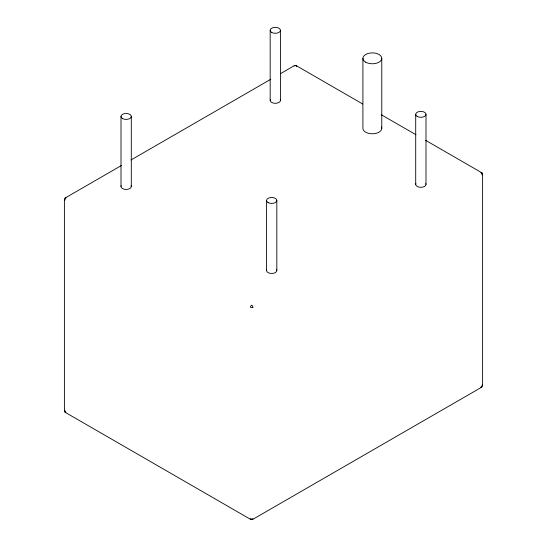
<?xml version="1.0" encoding="UTF-8"?>
<svg xmlns="http://www.w3.org/2000/svg" width="547" height="547" viewBox="0 0 547 547"><rect width="100%" height="100%" fill="white"/><g stroke="black" fill="none" stroke-linecap="round" stroke-linejoin="round"><path stroke-width="0.82" d="M65.257 197.932L121.448 165.488M131.061 159.943L270.813 79.26M280.426 73.708L294.471 65.599M252.529 519.5L481.743 387.16M480.888 387.078L481.203 387.208A1.716 0.991 60 0 0 482.098 386.373A1.716 0.991 0 0 0 482.098 384.979M65.148 412.13L65.797 412.417L65.797 412.055M296.187 65.599L362.723 104.012M381.204 114.679L415.952 134.74M425.559 140.292L481.743 172.729M65.257 412.37L250.813 519.5M482.604 174.213L482.604 385.676M481.203 386.845L481.203 387.208M425.997 114.344L425.997 184.366M415.706 114.344L415.706 184.366M381.779 58.331L381.779 128.347M362.907 58.331L362.907 128.347A9.436 5.449 0 0 0 373.574 133.748A9.436 5.449 0 0 0 381.457 126.938M280.467 30.317L280.467 100.34M276.823 200.469L276.823 270.492M270.177 30.317L270.177 100.34M266.533 200.469L266.533 270.492M131.294 116.443L131.294 186.465M121.003 116.443L121.003 186.465M64.396 199.423L64.396 410.886M296.187 66.228A1.716 0.991 0 0 1 296.542 66.385A1.716 0.991 -60 0 0 295.647 65.551L294.724 65.517A1.716 0.991 60 0 0 294.156 66.043M280.29 99.575A5.149 2.967 0 0 1 275.319 103.315A5.149 2.967 0 0 1 270.348 99.575M276.652 269.719A5.149 2.967 0 0 1 271.681 273.459A5.149 2.967 0 0 1 266.71 269.719M131.116 185.7A5.149 2.967 0 0 1 126.145 189.44A5.149 2.967 0 0 1 121.174 185.7M425.826 183.594A5.149 2.967 0 0 1 420.855 187.334A5.149 2.967 0 0 1 415.884 183.594M481.941 385.772A1.716 0.991 -60 0 1 481.743 386.168M64.902 410.182A1.716 0.991 0 0 0 64.902 411.583A1.716 0.991 -60 0 0 65.797 412.417M65.257 411.378A1.716 0.991 60 0 1 65.059 410.975M65.797 197.884L65.503 198.554A1.716 0.991 -60 0 0 64.902 200.12A1.716 0.991 0 0 1 64.902 198.718A1.716 0.991 60 0 1 65.797 197.884L65.503 198.554L65.148 198.37L65.797 197.884M295.647 65.551L294.724 65.517L295.647 65.551M481.203 172.681L482.112 173.508A1.716 0.991 0 0 1 482.098 174.91A1.716 0.991 60 0 0 481.203 173.043L481.203 172.681L482.016 173.05L482.112 173.508A1.716 0.991 -60 0 0 481.203 172.681M251.668 519.418L251.066 519.575A1.716 0.991 -60 0 1 250.458 518.713A1.716 0.991 0 0 0 252.885 518.713A1.716 0.991 60 0 1 252.276 519.575L251.066 519.575L251.668 519.418M252.885 307.25A1.716 0.991 60 0 0 251.668 305.151A1.716 0.991 -60 0 0 250.458 307.25A1.716 0.991 0 0 0 252.885 307.25M271.681 32.423A5.149 2.967 0 0 0 280.29 31.09A5.149 2.967 0 0 0 273.985 27.453A5.149 2.967 0 0 0 271.681 32.423M268.044 202.568A5.149 2.967 0 0 0 276.652 201.241A5.149 2.967 0 0 0 270.348 197.597A5.149 2.967 0 0 0 268.044 202.568M122.507 118.549A5.149 2.967 0 0 0 131.116 117.215A5.149 2.967 0 0 0 124.812 113.578A5.149 2.967 0 0 0 122.507 118.549M417.217 116.443A5.149 2.967 0 0 0 425.826 115.116A5.149 2.967 0 0 0 419.522 111.479A5.149 2.967 0 0 0 417.217 116.443M365.669 62.18A9.436 5.449 0 0 0 381.457 59.739A9.436 5.449 0 0 0 369.902 53.066A9.436 5.449 0 0 0 365.669 62.18"/></g></svg>
